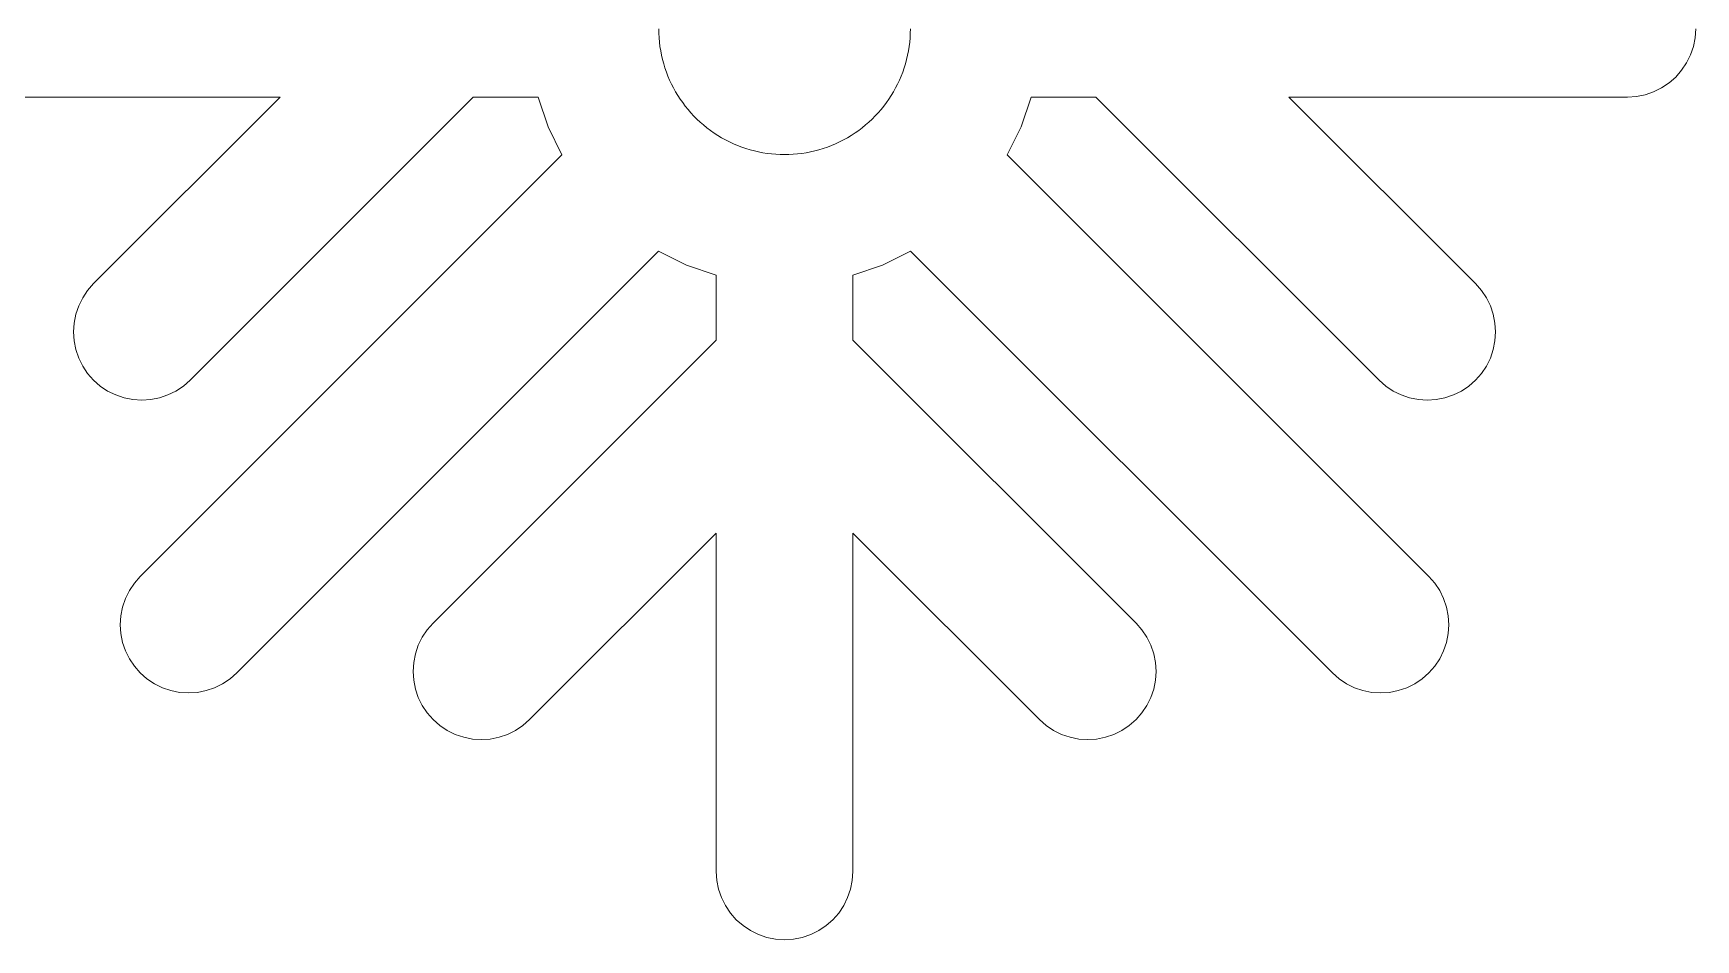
# Model space of a CAD drawing. Header units: centimetres. Extents: x -75 to 51, y -4 to 64.
# Drawn here: x 18.88 to 30.81, y 11.08 to 17.59 of the extents above; entities that cross this region are included whole.
import ezdxf

# ---------------------------------------------------------------- set-up
doc = ezdxf.new("R2010")
doc.units = ezdxf.units.CM
doc.header["$MEASUREMENT"] = 0
doc.layers.add('layer 1', color=7, linetype='Continuous')

msp = doc.modelspace()

# ---------------------------------------------------------------- linework, layer by layer
at = {"layer": 'layer 1', "color": 1, "lineweight": 20}
for points in [[(23.36767, 17.61837), (23.36767, 17.61837), (23.36826, 17.5862), (23.36826, 17.5862), (23.36826, 17.5862), (23.36826, 17.5862), (23.37009, 17.55421), (23.37009, 17.55421), (23.37009, 17.55421), (23.37009, 17.55421), (23.37283, 17.52244), (23.37283, 17.52244), (23.37283, 17.52244), (23.37283, 17.52244), (23.37676, 17.49091), (23.37676, 17.49091), (23.37676, 17.49091), (23.37676, 17.49091), (23.38178, 17.45964), (23.38178, 17.45964), (23.38178, 17.45964), (23.38178, 17.45964), (23.38787, 17.42866), (23.38787, 17.42866), (23.38787, 17.42866), (23.38787, 17.42866), (23.39504, 17.39799), (23.39504, 17.39799), (23.39504, 17.39799), (23.39504, 17.39799), (23.40324, 17.36766), (23.40324, 17.36766), (23.40324, 17.36766), (23.40324, 17.36766), (23.41248, 17.3377), (23.41248, 17.3377), (23.41248, 17.3377), (23.41248, 17.3377), (23.42274, 17.30813), (23.42274, 17.30813), (23.42274, 17.30813), (23.42274, 17.30813), (23.434, 17.27896), (23.434, 17.27896), (23.434, 17.27896), (23.434, 17.27896), (23.44624, 17.25022), (23.44624, 17.25022), (23.44624, 17.25022), (23.44624, 17.25022), (23.45946, 17.22197), (23.45946, 17.22197), (23.45946, 17.22197), (23.45946, 17.22197), (23.47363, 17.19418), (23.47363, 17.19418), (23.47363, 17.19418), (23.47363, 17.19418), (23.48875, 17.16691), (23.48875, 17.16691), (23.48875, 17.16691), (23.48875, 17.16691), (23.50479, 17.14019), (23.50479, 17.14019), (23.50479, 17.14019), (23.50479, 17.14019), (23.52175, 17.11402), (23.52175, 17.11402), (23.52175, 17.11402), (23.52175, 17.11402), (23.53963, 17.08843), (23.53963, 17.08843), (23.53963, 17.08843), (23.53963, 17.08843), (23.55839, 17.06345), (23.55839, 17.06345), (23.55839, 17.06345), (23.55839, 17.06345), (23.57801, 17.03912), (23.57801, 17.03912), (23.57801, 17.03912), (23.57801, 17.03912), (23.59852, 17.01546), (23.59852, 17.01546), (23.59852, 17.01546), (23.59852, 17.01546), (23.61985, 16.99247), (23.61985, 16.99247), (23.61985, 16.99247), (23.61985, 16.99247), (23.64201, 16.97022), (23.64201, 16.97022), (23.64201, 16.97022), (23.64201, 16.97022), (23.66499, 16.9487), (23.66499, 16.9487), (23.66499, 16.9487), (23.66499, 16.9487), (23.68877, 16.92792), (23.68877, 16.92792), (23.68877, 16.92792), (23.68877, 16.92792), (23.71335, 16.90793), (23.71335, 16.90793), (23.71335, 16.90793), (23.71335, 16.90793), (23.7387, 16.88877), (23.7387, 16.88877), (23.7387, 16.88877), (23.7387, 16.88877), (23.76481, 16.87044), (23.76481, 16.87044), (23.76481, 16.87044), (23.76481, 16.87044), (23.79165, 16.85296), (23.79165, 16.85296), (23.79165, 16.85296), (23.79165, 16.85296), (23.81923, 16.83637), (23.81923, 16.83637)], [(24.72206, 16.83642), (24.72206, 16.83642), (24.74964, 16.85301), (24.74964, 16.85301), (24.74964, 16.85301), (24.74964, 16.85301), (24.77648, 16.87049), (24.77648, 16.87049), (24.77648, 16.87049), (24.77648, 16.87049), (24.80259, 16.88882), (24.80259, 16.88882), (24.80259, 16.88882), (24.80259, 16.88882), (24.82794, 16.90798), (24.82794, 16.90798), (24.82794, 16.90798), (24.82794, 16.90798), (24.85252, 16.92797), (24.85252, 16.92797), (24.85252, 16.92797), (24.85252, 16.92797), (24.8763, 16.94875), (24.8763, 16.94875), (24.8763, 16.94875), (24.8763, 16.94875), (24.89929, 16.97027), (24.89929, 16.97027), (24.89929, 16.97027), (24.89929, 16.97027), (24.92145, 16.99252), (24.92145, 16.99252), (24.92145, 16.99252), (24.92145, 16.99252), (24.94278, 17.01551), (24.94278, 17.01551), (24.94278, 17.01551), (24.94278, 17.01551), (24.96326, 17.03917), (24.96326, 17.03917), (24.96326, 17.03917), (24.96326, 17.03917), (24.98288, 17.0635), (24.98288, 17.0635), (24.98288, 17.0635), (24.98288, 17.0635), (25.00164, 17.08848), (25.00164, 17.08848), (25.00164, 17.08848), (25.00164, 17.08848), (25.01952, 17.11407), (25.01952, 17.11407), (25.01952, 17.11407), (25.01952, 17.11407), (25.03648, 17.14024), (25.03648, 17.14024), (25.03648, 17.14024), (25.03648, 17.14024), (25.05252, 17.16696), (25.05252, 17.16696), (25.05252, 17.16696), (25.05252, 17.16696), (25.06764, 17.19423), (25.06764, 17.19423), (25.06764, 17.19423), (25.06764, 17.19423), (25.08181, 17.22202), (25.08181, 17.22202), (25.08181, 17.22202), (25.08181, 17.22202), (25.09503, 17.25027), (25.09503, 17.25027), (25.09503, 17.25027), (25.09503, 17.25027), (25.10728, 17.27901), (25.10728, 17.27901), (25.10728, 17.27901), (25.10728, 17.27901), (25.11854, 17.30818), (25.11854, 17.30818), (25.11854, 17.30818), (25.11854, 17.30818), (25.12879, 17.33775), (25.12879, 17.33775), (25.12879, 17.33775), (25.12879, 17.33775), (25.13803, 17.36771), (25.13803, 17.36771), (25.13803, 17.36771), (25.13803, 17.36771), (25.14623, 17.39804), (25.14623, 17.39804), (25.14623, 17.39804), (25.14623, 17.39804), (25.1534, 17.42871), (25.1534, 17.42871), (25.1534, 17.42871), (25.1534, 17.42871), (25.15949, 17.45969), (25.15949, 17.45969), (25.15949, 17.45969), (25.15949, 17.45969), (25.16451, 17.49096), (25.16451, 17.49096), (25.16451, 17.49096), (25.16451, 17.49096), (25.16844, 17.52249), (25.16844, 17.52249), (25.16844, 17.52249), (25.16844, 17.52249), (25.17118, 17.55426), (25.17118, 17.55426), (25.17118, 17.55426), (25.17118, 17.55426), (25.17301, 17.58625), (25.17301, 17.58625), (25.17301, 17.58625), (25.17301, 17.58625), (25.1736, 17.61842), (25.1736, 17.61842)], [(23.81914, 16.83642), (23.81914, 16.83642), (23.8473, 16.82084), (23.8473, 16.82084), (23.8473, 16.82084), (23.8473, 16.82084), (23.87585, 16.80633), (23.87585, 16.80633), (23.87585, 16.80633), (23.87585, 16.80633), (23.90477, 16.79289), (23.90477, 16.79289), (23.90477, 16.79289), (23.90477, 16.79289), (23.93404, 16.78052), (23.93404, 16.78052), (23.93404, 16.78052), (23.93404, 16.78052), (23.96364, 16.76922), (23.96364, 16.76922), (23.96364, 16.76922), (23.96364, 16.76922), (23.99351, 16.759), (23.99351, 16.759), (23.99351, 16.759), (23.99351, 16.759), (24.02366, 16.74985), (24.02366, 16.74985), (24.02366, 16.74985), (24.02366, 16.74985), (24.05402, 16.74181), (24.05402, 16.74181), (24.05402, 16.74181), (24.05402, 16.74181), (24.0846, 16.73484), (24.0846, 16.73484), (24.0846, 16.73484), (24.0846, 16.73484), (24.11535, 16.72893), (24.11535, 16.72893), (24.11535, 16.72893), (24.11535, 16.72893), (24.14623, 16.72408), (24.14623, 16.72408), (24.14623, 16.72408), (24.14623, 16.72408), (24.17723, 16.72031), (24.17723, 16.72031), (24.17723, 16.72031), (24.17723, 16.72031), (24.20832, 16.71755), (24.20832, 16.71755), (24.20832, 16.71755), (24.20832, 16.71755), (24.23946, 16.71602), (24.23946, 16.71602), (24.23946, 16.71602), (24.23946, 16.71602), (24.27063, 16.71543), (24.27063, 16.71543), (24.27063, 16.71543), (24.27063, 16.71543), (24.3018, 16.71602), (24.3018, 16.71602), (24.3018, 16.71602), (24.3018, 16.71602), (24.33294, 16.71755), (24.33294, 16.71755), (24.33294, 16.71755), (24.33294, 16.71755), (24.36403, 16.72031), (24.36403, 16.72031), (24.36403, 16.72031), (24.36403, 16.72031), (24.39503, 16.72408), (24.39503, 16.72408), (24.39503, 16.72408), (24.39503, 16.72408), (24.42592, 16.72893), (24.42592, 16.72893), (24.42592, 16.72893), (24.42592, 16.72893), (24.45666, 16.73484), (24.45666, 16.73484), (24.45666, 16.73484), (24.45666, 16.73484), (24.48724, 16.74181), (24.48724, 16.74181), (24.48724, 16.74181), (24.48724, 16.74181), (24.5176, 16.74985), (24.5176, 16.74985), (24.5176, 16.74985), (24.5176, 16.74985), (24.54775, 16.759), (24.54775, 16.759), (24.54775, 16.759), (24.54775, 16.759), (24.57762, 16.76922), (24.57762, 16.76922), (24.57762, 16.76922), (24.57762, 16.76922), (24.60722, 16.78052), (24.60722, 16.78052), (24.60722, 16.78052), (24.60722, 16.78052), (24.63648, 16.79289), (24.63648, 16.79289), (24.63648, 16.79289), (24.63648, 16.79289), (24.6654, 16.80633), (24.6654, 16.80633), (24.6654, 16.80633), (24.6654, 16.80633), (24.69396, 16.82084), (24.69396, 16.82084), (24.69396, 16.82084), (24.69396, 16.82084), (24.72212, 16.83642), (24.72212, 16.83642)]]:
    msp.add_open_spline(points, degree=3, knots=[0, 0, 0, 0, 0.03225806, 0.03225806, 0.03225806, 0.03225806, 0.06451613, 0.06451613, 0.06451613, 0.06451613, 0.09677419, 0.09677419, 0.09677419, 0.09677419, 0.12903226, 0.12903226, 0.12903226, 0.12903226, 0.16129032, 0.16129032, 0.16129032, 0.16129032, 0.19354839, 0.19354839, 0.19354839, 0.19354839, 0.22580645, 0.22580645, 0.22580645, 0.22580645, 0.25806452, 0.25806452, 0.25806452, 0.25806452, 0.29032258, 0.29032258, 0.29032258, 0.29032258, 0.32258065, 0.32258065, 0.32258065, 0.32258065, 0.35483871, 0.35483871, 0.35483871, 0.35483871, 0.38709677, 0.38709677, 0.38709677, 0.38709677, 0.41935484, 0.41935484, 0.41935484, 0.41935484, 0.4516129, 0.4516129, 0.4516129, 0.4516129, 0.48387097, 0.48387097, 0.48387097, 0.48387097, 0.51612903, 0.51612903, 0.51612903, 0.51612903, 0.5483871, 0.5483871, 0.5483871, 0.5483871, 0.58064516, 0.58064516, 0.58064516, 0.58064516, 0.61290323, 0.61290323, 0.61290323, 0.61290323, 0.64516129, 0.64516129, 0.64516129, 0.64516129, 0.67741935, 0.67741935, 0.67741935, 0.67741935, 0.70967742, 0.70967742, 0.70967742, 0.70967742, 0.74193548, 0.74193548, 0.74193548, 0.74193548, 0.77419355, 0.77419355, 0.77419355, 0.77419355, 0.80645161, 0.80645161, 0.80645161, 0.80645161, 0.83870968, 0.83870968, 0.83870968, 0.83870968, 0.87096774, 0.87096774, 0.87096774, 0.87096774, 0.90322581, 0.90322581, 0.90322581, 0.90322581, 0.93548387, 0.93548387, 0.93548387, 0.93548387, 1, 1, 1, 1], dxfattribs=at)
for points in [[(30.79171, 17.49162), (30.79171, 17.49162), (30.8042, 17.55445), (30.8042, 17.55445)], [(30.8042, 17.55445), (30.8042, 17.55445), (30.80839, 17.61836), (30.80839, 17.61836)], [(30.74277, 17.3735), (30.74277, 17.3735), (30.77111, 17.43096), (30.77111, 17.43096)], [(30.77111, 17.43096), (30.77111, 17.43096), (30.79171, 17.49162), (30.79171, 17.49162)], [(30.66496, 17.27208), (30.66496, 17.27208), (30.70719, 17.32026), (30.70719, 17.32026)], [(30.70719, 17.32026), (30.70719, 17.32026), (30.74277, 17.3735), (30.74277, 17.3735)], [(30.50608, 17.16593), (30.50608, 17.16593), (30.56352, 17.19425), (30.56352, 17.19425)], [(30.56352, 17.19425), (30.56352, 17.19425), (30.61679, 17.22984), (30.61679, 17.22984)], [(30.61679, 17.22984), (30.61679, 17.22984), (30.66496, 17.27208), (30.66496, 17.27208)], [(18.22252, 17.12864), (18.22252, 17.12864), (20.65194, 17.12864), (20.65194, 17.12864)], [(20.65194, 17.12864), (20.65194, 17.12864), (19.31249, 15.7892), (19.31249, 15.7892)], [(20.00505, 15.09664), (20.00505, 15.09664), (22.03707, 17.12864), (22.03707, 17.12864)], [(22.03707, 17.12864), (22.03707, 17.12864), (22.5016, 17.12864), (22.5016, 17.12864)], [(22.5016, 17.12864), (22.5016, 17.12864), (22.57392, 16.9156), (22.57392, 16.9156)], [(25.96726, 16.9156), (25.96726, 16.9156), (26.03958, 17.12864), (26.03958, 17.12864)], [(26.03958, 17.12864), (26.03958, 17.12864), (26.5041, 17.12864), (26.5041, 17.12864)], [(26.5041, 17.12864), (26.5041, 17.12864), (28.53614, 15.09664), (28.53614, 15.09664)], [(29.22869, 15.7892), (29.22869, 15.7892), (27.88924, 17.12864), (27.88924, 17.12864)], [(27.88924, 17.12864), (27.88924, 17.12864), (30.31867, 17.12864), (30.31867, 17.12864)], [(30.31867, 17.12864), (30.31867, 17.12864), (30.38257, 17.13288), (30.38257, 17.13288)], [(30.38257, 17.13283), (30.38257, 17.13283), (30.44541, 17.14534), (30.44541, 17.14534)], [(30.44541, 17.14534), (30.44541, 17.14534), (30.50608, 17.16593), (30.50608, 17.16593)], [(22.57392, 16.9156), (22.57392, 16.9156), (22.67344, 16.71378), (22.67344, 16.71378)], [(25.86775, 16.71378), (25.86775, 16.71378), (25.96726, 16.9156), (25.96726, 16.9156)], [(22.67344, 16.71378), (22.67344, 16.71378), (19.64767, 13.68804), (19.64767, 13.68804)], [(28.89351, 13.68804), (28.89351, 13.68804), (25.86775, 16.71378), (25.86775, 16.71378)], [(20.34026, 12.99545), (20.34026, 12.99545), (23.36602, 16.02123), (23.36602, 16.02123)], [(23.36602, 16.02123), (23.36602, 16.02123), (23.56781, 15.92171), (23.56781, 15.92171)], [(24.97337, 15.92171), (24.97337, 15.92171), (25.17517, 16.02123), (25.17517, 16.02123)], [(25.17517, 16.02123), (25.17517, 16.02123), (28.20092, 12.99545), (28.20092, 12.99545)], [(23.56781, 15.92171), (23.56781, 15.92171), (23.78087, 15.84938), (23.78087, 15.84938)], [(24.76031, 15.84938), (24.76031, 15.84938), (24.97337, 15.92171), (24.97337, 15.92171)], [(19.31249, 15.7892), (19.31249, 15.7892), (19.27025, 15.74104), (19.27025, 15.74104)], [(23.78087, 15.84938), (23.78087, 15.84938), (23.78087, 15.38486), (23.78087, 15.38486)], [(24.76031, 15.38486), (24.76031, 15.38486), (24.76031, 15.84938), (24.76031, 15.84938)], [(29.27094, 15.74104), (29.27094, 15.74104), (29.22869, 15.7892), (29.22869, 15.7892)], [(19.20634, 15.63034), (19.20634, 15.63034), (19.18575, 15.56968), (19.18575, 15.56968)], [(19.23465, 15.68778), (19.23465, 15.68778), (19.20634, 15.63034), (19.20634, 15.63034)], [(19.27025, 15.74104), (19.27025, 15.74104), (19.23465, 15.68778), (19.23465, 15.68778)], [(29.30653, 15.68778), (29.30653, 15.68778), (29.27094, 15.74104), (29.27094, 15.74104)], [(29.33484, 15.63034), (29.33484, 15.63034), (29.30653, 15.68778), (29.30653, 15.68778)], [(29.35545, 15.56968), (29.35545, 15.56968), (29.33484, 15.63034), (29.33484, 15.63034)], [(19.18575, 15.56968), (19.18575, 15.56968), (19.17326, 15.50685), (19.17326, 15.50685)], [(29.36793, 15.50685), (29.36793, 15.50685), (29.35545, 15.56968), (29.35545, 15.56968)], [(19.17326, 15.50685), (19.17326, 15.50685), (19.16906, 15.44292), (19.16906, 15.44292)], [(19.16906, 15.44292), (19.16906, 15.44292), (19.17326, 15.37899), (19.17326, 15.37899)], [(29.37213, 15.44292), (29.37213, 15.44292), (29.36793, 15.50685), (29.36793, 15.50685)], [(29.36793, 15.37899), (29.36793, 15.37899), (29.37213, 15.44292), (29.37213, 15.44292)], [(19.17326, 15.37899), (19.17326, 15.37899), (19.18575, 15.31617), (19.18575, 15.31617)], [(19.18575, 15.31617), (19.18575, 15.31617), (19.20634, 15.25551), (19.20634, 15.25551)], [(23.78087, 15.38486), (23.78087, 15.38486), (21.74886, 13.35283), (21.74886, 13.35283)], [(26.79232, 13.35283), (26.79232, 13.35283), (24.76031, 15.38486), (24.76031, 15.38486)], [(29.33484, 15.25551), (29.33484, 15.25551), (29.35545, 15.31617), (29.35545, 15.31617)], [(29.35545, 15.31617), (29.35545, 15.31617), (29.36793, 15.37899), (29.36793, 15.37899)], [(19.20634, 15.25551), (19.20634, 15.25551), (19.23465, 15.19806), (19.23465, 15.19806)], [(19.23465, 15.19806), (19.23465, 15.19806), (19.27025, 15.1448), (19.27025, 15.1448)], [(29.27094, 15.1448), (29.27094, 15.1448), (29.30653, 15.19806), (29.30653, 15.19806)], [(29.30653, 15.19806), (29.30653, 15.19806), (29.33484, 15.25551), (29.33484, 15.25551)], [(19.27025, 15.1448), (19.27025, 15.1448), (19.31249, 15.09664), (19.31249, 15.09664)], [(19.31249, 15.09664), (19.31249, 15.09664), (19.36066, 15.05441), (19.36066, 15.05441)], [(19.36066, 15.05441), (19.36066, 15.05441), (19.41392, 15.01882), (19.41392, 15.01882)], [(19.90364, 15.01882), (19.90364, 15.01882), (19.95691, 15.05441), (19.95691, 15.05441)], [(19.95691, 15.05441), (19.95691, 15.05441), (20.00505, 15.09664), (20.00505, 15.09664)], [(28.53614, 15.09664), (28.53614, 15.09664), (28.58429, 15.05441), (28.58429, 15.05441)], [(28.58429, 15.05441), (28.58429, 15.05441), (28.63754, 15.01882), (28.63754, 15.01882)], [(29.12726, 15.01882), (29.12726, 15.01882), (29.18052, 15.05441), (29.18052, 15.05441)], [(29.18052, 15.05441), (29.18052, 15.05441), (29.22869, 15.09664), (29.22869, 15.09664)], [(29.22869, 15.09664), (29.22869, 15.09664), (29.27094, 15.1448), (29.27094, 15.1448)], [(19.41392, 15.01882), (19.41392, 15.01882), (19.47137, 14.99048), (19.47137, 14.99048)], [(19.47137, 14.99048), (19.47137, 14.99048), (19.53204, 14.96989), (19.53204, 14.96989)], [(19.53204, 14.96989), (19.53204, 14.96989), (19.59484, 14.95739), (19.59484, 14.95739)], [(19.59484, 14.95739), (19.59484, 14.95739), (19.65879, 14.95317), (19.65879, 14.95317)], [(19.65879, 14.95321), (19.65879, 14.95321), (19.72269, 14.95743), (19.72269, 14.95743)], [(19.72269, 14.95739), (19.72269, 14.95739), (19.78553, 14.96989), (19.78553, 14.96989)], [(19.78553, 14.96989), (19.78553, 14.96989), (19.84619, 14.99048), (19.84619, 14.99048)], [(19.84619, 14.99048), (19.84619, 14.99048), (19.90364, 15.01882), (19.90364, 15.01882)], [(28.63754, 15.01882), (28.63754, 15.01882), (28.69499, 14.99048), (28.69499, 14.99048)], [(28.69499, 14.99048), (28.69499, 14.99048), (28.75565, 14.96989), (28.75565, 14.96989)], [(28.75565, 14.96989), (28.75565, 14.96989), (28.81849, 14.95739), (28.81849, 14.95739)], [(28.81849, 14.95739), (28.81849, 14.95739), (28.8824, 14.95317), (28.8824, 14.95317)], [(28.8824, 14.95321), (28.8824, 14.95321), (28.94634, 14.95743), (28.94634, 14.95743)], [(28.94634, 14.95739), (28.94634, 14.95739), (29.00915, 14.96989), (29.00915, 14.96989)], [(29.00915, 14.96989), (29.00915, 14.96989), (29.06982, 14.99048), (29.06982, 14.99048)], [(29.06982, 14.99048), (29.06982, 14.99048), (29.12726, 15.01882), (29.12726, 15.01882)], [(22.44143, 12.66027), (22.44143, 12.66027), (23.78087, 13.99971), (23.78087, 13.99971)], [(23.78087, 13.99971), (23.78087, 13.99971), (23.78087, 11.5703), (23.78087, 11.5703)], [(24.76031, 11.5703), (24.76031, 11.5703), (24.76031, 13.99971), (24.76031, 13.99971)], [(24.76031, 13.99971), (24.76031, 13.99971), (26.09975, 12.66027), (26.09975, 12.66027)], [(19.60544, 13.63986), (19.60544, 13.63986), (19.56984, 13.58661), (19.56984, 13.58661)], [(19.64767, 13.68804), (19.64767, 13.68804), (19.60544, 13.63986), (19.60544, 13.63986)], [(28.93575, 13.63986), (28.93575, 13.63986), (28.89351, 13.68804), (28.89351, 13.68804)], [(28.97135, 13.58661), (28.97135, 13.58661), (28.93575, 13.63986), (28.93575, 13.63986)], [(19.54153, 13.52916), (19.54153, 13.52916), (19.52093, 13.46848), (19.52093, 13.46848)], [(19.56984, 13.58661), (19.56984, 13.58661), (19.54153, 13.52916), (19.54153, 13.52916)], [(28.99966, 13.52916), (28.99966, 13.52916), (28.97135, 13.58661), (28.97135, 13.58661)], [(29.02026, 13.46848), (29.02026, 13.46848), (28.99966, 13.52916), (28.99966, 13.52916)], [(19.50844, 13.40564), (19.50844, 13.40564), (19.50424, 13.34175), (19.50424, 13.34175)], [(19.52093, 13.46848), (19.52093, 13.46848), (19.50844, 13.40564), (19.50844, 13.40564)], [(29.03274, 13.40564), (29.03274, 13.40564), (29.02026, 13.46848), (29.02026, 13.46848)], [(29.03694, 13.34175), (29.03694, 13.34175), (29.03274, 13.40564), (29.03274, 13.40564)], [(19.50424, 13.34175), (19.50424, 13.34175), (19.50844, 13.2778), (19.50844, 13.2778)], [(19.50844, 13.2778), (19.50844, 13.2778), (19.52093, 13.215), (19.52093, 13.215)], [(21.67103, 13.25142), (21.67103, 13.25142), (21.6427, 13.19398), (21.6427, 13.19398)], [(21.70662, 13.30468), (21.70662, 13.30468), (21.67103, 13.25142), (21.67103, 13.25142)], [(21.74886, 13.35283), (21.74886, 13.35283), (21.70662, 13.30468), (21.70662, 13.30468)], [(26.83456, 13.30468), (26.83456, 13.30468), (26.79232, 13.35283), (26.79232, 13.35283)], [(26.87015, 13.25142), (26.87015, 13.25142), (26.83456, 13.30468), (26.83456, 13.30468)], [(26.89848, 13.19398), (26.89848, 13.19398), (26.87015, 13.25142), (26.87015, 13.25142)], [(29.02026, 13.215), (29.02026, 13.215), (29.03274, 13.2778), (29.03274, 13.2778)], [(29.03274, 13.2778), (29.03274, 13.2778), (29.03694, 13.34175), (29.03694, 13.34175)], [(19.52093, 13.215), (19.52093, 13.215), (19.54153, 13.15433), (19.54153, 13.15433)], [(19.54153, 13.15433), (19.54153, 13.15433), (19.56984, 13.09687), (19.56984, 13.09687)], [(21.62211, 13.13332), (21.62211, 13.13332), (21.60961, 13.07047), (21.60961, 13.07047)], [(21.6427, 13.19398), (21.6427, 13.19398), (21.62211, 13.13332), (21.62211, 13.13332)], [(26.91907, 13.13332), (26.91907, 13.13332), (26.89848, 13.19398), (26.89848, 13.19398)], [(26.93157, 13.07047), (26.93157, 13.07047), (26.91907, 13.13332), (26.91907, 13.13332)], [(28.97135, 13.09687), (28.97135, 13.09687), (28.99966, 13.15433), (28.99966, 13.15433)], [(28.99966, 13.15433), (28.99966, 13.15433), (29.02026, 13.215), (29.02026, 13.215)], [(19.56984, 13.09687), (19.56984, 13.09687), (19.60544, 13.04363), (19.60544, 13.04363)], [(19.60544, 13.04363), (19.60544, 13.04363), (19.64767, 12.99545), (19.64767, 12.99545)], [(21.60961, 13.07047), (21.60961, 13.07047), (21.60542, 13.00657), (21.60542, 13.00657)], [(21.60542, 13.00657), (21.60542, 13.00657), (21.60961, 12.94262), (21.60961, 12.94262)], [(26.93575, 13.00657), (26.93575, 13.00657), (26.93157, 13.07047), (26.93157, 13.07047)], [(26.93157, 12.94262), (26.93157, 12.94262), (26.93575, 13.00657), (26.93575, 13.00657)], [(28.89351, 12.99545), (28.89351, 12.99545), (28.93575, 13.04363), (28.93575, 13.04363)], [(28.93575, 13.04363), (28.93575, 13.04363), (28.97135, 13.09687), (28.97135, 13.09687)], [(19.64767, 12.99545), (19.64767, 12.99545), (19.69585, 12.95321), (19.69585, 12.95321)], [(19.69585, 12.95321), (19.69585, 12.95321), (19.74911, 12.91761), (19.74911, 12.91761)], [(19.74911, 12.91761), (19.74911, 12.91761), (19.80655, 12.8893), (19.80655, 12.8893)], [(19.80655, 12.8893), (19.80655, 12.8893), (19.86722, 12.8687), (19.86722, 12.8687)], [(20.12071, 12.8687), (20.12071, 12.8687), (20.18138, 12.8893), (20.18138, 12.8893)], [(20.18138, 12.8893), (20.18138, 12.8893), (20.23884, 12.91761), (20.23884, 12.91761)], [(20.23884, 12.91761), (20.23884, 12.91761), (20.29209, 12.95321), (20.29209, 12.95321)], [(20.29209, 12.95321), (20.29209, 12.95321), (20.34026, 12.99545), (20.34026, 12.99545)], [(21.60961, 12.94262), (21.60961, 12.94262), (21.62211, 12.87981), (21.62211, 12.87981)], [(26.91907, 12.87981), (26.91907, 12.87981), (26.93157, 12.94262), (26.93157, 12.94262)], [(28.20092, 12.99545), (28.20092, 12.99545), (28.2491, 12.95321), (28.2491, 12.95321)], [(28.2491, 12.95321), (28.2491, 12.95321), (28.30236, 12.91761), (28.30236, 12.91761)], [(28.30236, 12.91761), (28.30236, 12.91761), (28.35981, 12.8893), (28.35981, 12.8893)], [(28.35981, 12.8893), (28.35981, 12.8893), (28.42047, 12.8687), (28.42047, 12.8687)], [(28.67396, 12.8687), (28.67396, 12.8687), (28.73463, 12.8893), (28.73463, 12.8893)], [(28.73463, 12.8893), (28.73463, 12.8893), (28.79208, 12.91761), (28.79208, 12.91761)], [(28.79208, 12.91761), (28.79208, 12.91761), (28.84533, 12.95321), (28.84533, 12.95321)], [(28.84533, 12.95321), (28.84533, 12.95321), (28.89351, 12.99545), (28.89351, 12.99545)], [(19.86722, 12.8687), (19.86722, 12.8687), (19.93003, 12.85622), (19.93003, 12.85622)], [(19.93003, 12.85622), (19.93003, 12.85622), (19.99397, 12.85207), (19.99397, 12.85207)], [(19.99397, 12.85201), (19.99397, 12.85201), (20.05788, 12.85616), (20.05788, 12.85616)], [(20.05788, 12.85622), (20.05788, 12.85622), (20.12071, 12.8687), (20.12071, 12.8687)], [(21.62211, 12.87981), (21.62211, 12.87981), (21.6427, 12.81915), (21.6427, 12.81915)], [(21.6427, 12.81915), (21.6427, 12.81915), (21.67103, 12.76171), (21.67103, 12.76171)], [(26.87015, 12.76171), (26.87015, 12.76171), (26.89848, 12.81915), (26.89848, 12.81915)], [(26.89848, 12.81915), (26.89848, 12.81915), (26.91907, 12.87981), (26.91907, 12.87981)], [(28.42047, 12.8687), (28.42047, 12.8687), (28.4833, 12.85622), (28.4833, 12.85622)], [(28.4833, 12.85622), (28.4833, 12.85622), (28.54721, 12.85207), (28.54721, 12.85207)], [(28.54721, 12.85201), (28.54721, 12.85201), (28.61116, 12.85616), (28.61116, 12.85616)], [(28.61116, 12.85622), (28.61116, 12.85622), (28.67396, 12.8687), (28.67396, 12.8687)], [(21.67103, 12.76171), (21.67103, 12.76171), (21.70662, 12.70843), (21.70662, 12.70843)], [(21.70662, 12.70843), (21.70662, 12.70843), (21.74886, 12.66027), (21.74886, 12.66027)], [(21.74886, 12.66027), (21.74886, 12.66027), (21.79702, 12.61803), (21.79702, 12.61803)], [(22.39327, 12.61803), (22.39327, 12.61803), (22.44143, 12.66027), (22.44143, 12.66027)], [(26.09975, 12.66027), (26.09975, 12.66027), (26.14792, 12.61803), (26.14792, 12.61803)], [(26.74416, 12.61803), (26.74416, 12.61803), (26.79232, 12.66027), (26.79232, 12.66027)], [(26.79232, 12.66027), (26.79232, 12.66027), (26.83456, 12.70843), (26.83456, 12.70843)], [(26.83456, 12.70843), (26.83456, 12.70843), (26.87015, 12.76171), (26.87015, 12.76171)], [(21.79702, 12.61803), (21.79702, 12.61803), (21.85029, 12.58242), (21.85029, 12.58242)], [(21.85029, 12.58242), (21.85029, 12.58242), (21.90774, 12.55412), (21.90774, 12.55412)], [(21.90774, 12.55412), (21.90774, 12.55412), (21.9684, 12.53352), (21.9684, 12.53352)], [(21.9684, 12.53352), (21.9684, 12.53352), (22.03123, 12.52104), (22.03123, 12.52104)], [(22.15907, 12.52104), (22.15907, 12.52104), (22.2219, 12.53352), (22.2219, 12.53352)], [(22.2219, 12.53352), (22.2219, 12.53352), (22.28256, 12.55412), (22.28256, 12.55412)], [(22.28256, 12.55412), (22.28256, 12.55412), (22.34, 12.58242), (22.34, 12.58242)], [(22.34, 12.58242), (22.34, 12.58242), (22.39327, 12.61803), (22.39327, 12.61803)], [(26.14792, 12.61803), (26.14792, 12.61803), (26.20118, 12.58242), (26.20118, 12.58242)], [(26.20118, 12.58242), (26.20118, 12.58242), (26.25863, 12.55412), (26.25863, 12.55412)], [(26.25863, 12.55412), (26.25863, 12.55412), (26.31929, 12.53352), (26.31929, 12.53352)], [(26.31929, 12.53352), (26.31929, 12.53352), (26.38212, 12.52104), (26.38212, 12.52104)], [(26.50996, 12.52104), (26.50996, 12.52104), (26.57278, 12.53352), (26.57278, 12.53352)], [(26.57278, 12.53352), (26.57278, 12.53352), (26.63345, 12.55412), (26.63345, 12.55412)], [(26.63345, 12.55412), (26.63345, 12.55412), (26.69089, 12.58242), (26.69089, 12.58242)], [(26.69089, 12.58242), (26.69089, 12.58242), (26.74416, 12.61803), (26.74416, 12.61803)], [(22.03123, 12.52104), (22.03123, 12.52104), (22.09515, 12.5168), (22.09515, 12.5168)], [(22.09515, 12.51683), (22.09515, 12.51683), (22.15907, 12.52107), (22.15907, 12.52107)], [(26.38212, 12.52104), (26.38212, 12.52104), (26.44604, 12.5168), (26.44604, 12.5168)], [(26.44604, 12.51683), (26.44604, 12.51683), (26.50996, 12.52107), (26.50996, 12.52107)], [(23.78087, 11.5703), (23.78087, 11.5703), (23.78507, 11.50639), (23.78507, 11.50639)], [(23.78507, 11.50639), (23.78507, 11.50639), (23.79756, 11.44355), (23.79756, 11.44355)], [(24.74362, 11.44355), (24.74362, 11.44355), (24.75612, 11.50639), (24.75612, 11.50639)], [(24.75612, 11.50639), (24.75612, 11.50639), (24.76031, 11.5703), (24.76031, 11.5703)], [(23.79756, 11.44355), (23.79756, 11.44355), (23.81815, 11.38289), (23.81815, 11.38289)], [(23.81815, 11.38289), (23.81815, 11.38289), (23.84648, 11.32544), (23.84648, 11.32544)], [(24.69471, 11.32544), (24.69471, 11.32544), (24.72304, 11.38289), (24.72304, 11.38289)], [(24.72304, 11.38289), (24.72304, 11.38289), (24.74362, 11.44355), (24.74362, 11.44355)], [(23.84648, 11.32544), (23.84648, 11.32544), (23.88207, 11.27218), (23.88207, 11.27218)], [(23.88207, 11.27218), (23.88207, 11.27218), (23.92431, 11.224), (23.92431, 11.224)], [(23.92431, 11.224), (23.92431, 11.224), (23.97247, 11.18176), (23.97247, 11.18176)], [(24.56871, 11.18176), (24.56871, 11.18176), (24.61688, 11.224), (24.61688, 11.224)], [(24.61688, 11.224), (24.61688, 11.224), (24.65911, 11.27218), (24.65911, 11.27218)], [(24.65911, 11.27218), (24.65911, 11.27218), (24.69471, 11.32544), (24.69471, 11.32544)], [(23.97247, 11.18176), (23.97247, 11.18176), (24.02573, 11.1462), (24.02573, 11.1462)], [(24.02573, 11.1462), (24.02573, 11.1462), (24.08318, 11.11786), (24.08318, 11.11786)], [(24.08318, 11.11786), (24.08318, 11.11786), (24.14384, 11.09725), (24.14384, 11.09725)], [(24.14384, 11.09725), (24.14384, 11.09725), (24.20668, 11.08477), (24.20668, 11.08477)], [(24.33452, 11.08477), (24.33452, 11.08477), (24.39734, 11.09725), (24.39734, 11.09725)], [(24.39734, 11.09725), (24.39734, 11.09725), (24.458, 11.11786), (24.458, 11.11786)], [(24.458, 11.11786), (24.458, 11.11786), (24.51545, 11.1462), (24.51545, 11.1462)], [(24.51545, 11.1462), (24.51545, 11.1462), (24.56871, 11.18176), (24.56871, 11.18176)], [(24.20668, 11.08477), (24.20668, 11.08477), (24.27059, 11.08057), (24.27059, 11.08057)], [(24.27059, 11.08057), (24.27059, 11.08057), (24.33452, 11.08471), (24.33452, 11.08471)]]:
    msp.add_open_spline(points, degree=3, dxfattribs=at)

doc.saveas('drawing.dxf')
